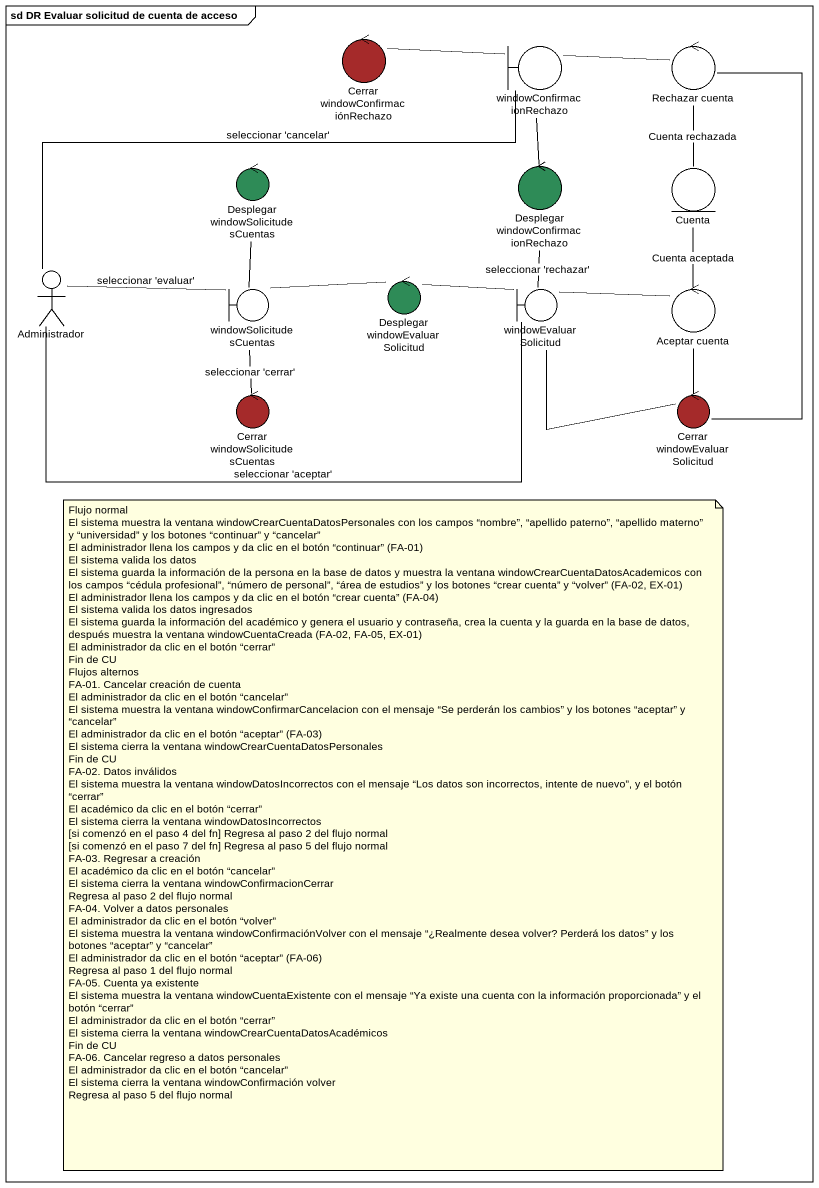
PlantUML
@startuml
mainframe sd DR Evaluar solicitud de cuenta de acceso
control "Cerrar windowConfirmaciónRechazo" as Cerrar_windowConfirmaciónRec #A52A2A
boundary windowConfirmacionRechazo
control "Rechazar cuenta" as Rechazar_cuenta
control "Desplegar windowSolicitudesCuentas" as Desplegar #2E8B57
control "Desplegar windowConfirmacionRechazo" as Desplegar_2 #2E8B57
entity Cuenta
actor Administrador
boundary windowSolicitudesCuentas
control "Desplegar windowEvaluarSolicitud" as Desplegar_3 #2E8B57
boundary windowEvaluarSolicitud
control "Aceptar cuenta" as Aceptar_cuenta
control "Cerrar windowSolicitudesCuentas" as Cerrar_windowSolicitudesCuen #A52A2A
control "Cerrar windowEvaluarSolicitud" as Cerrar_windowEvaluarSolicitu #A52A2A
windowConfirmacionRechazo -left- Cerrar_windowConfirmaciónRec
windowConfirmacionRechazo -right- Rechazar_cuenta
windowConfirmacionRechazo -- Desplegar_2
windowConfirmacionRechazo -left- Administrador : seleccionar 'cancelar'
Rechazar_cuenta -- Cuenta : Cuenta rechazada
Rechazar_cuenta -- Cerrar_windowEvaluarSolicitu
Desplegar_2 -- windowEvaluarSolicitud : seleccionar 'rechazar'
windowSolicitudesCuentas -up- Desplegar
windowSolicitudesCuentas -left- Administrador : seleccionar 'evaluar'
windowSolicitudesCuentas -right- Desplegar_3
Desplegar_3 -right- windowEvaluarSolicitud
windowEvaluarSolicitud -left- Administrador : seleccionar 'aceptar'
windowEvaluarSolicitud -right- Aceptar_cuenta
Aceptar_cuenta -up- Cuenta : Cuenta aceptada
Aceptar_cuenta -- Cerrar_windowEvaluarSolicitu
Cerrar_windowSolicitudesCuen -up- windowSolicitudesCuentas : seleccionar 'cerrar'
Cerrar_windowEvaluarSolicitu -up- windowEvaluarSolicitud
note as N1
  Flujo normal
  El sistema muestra la ventana windowCrearCuentaDatosPersonales con los campos “nombre”, “apellido paterno”, “apellido materno” y “universidad” y los botones “continuar” y “cancelar”
  El administrador llena los campos y da clic en el botón “continuar” (FA-01)
  El sistema valida los datos
  El sistema guarda la información de la persona en la base de datos y muestra la ventana windowCrearCuentaDatosAcademicos con los campos “cédula profesional”, “número de personal”, “área de estudios” y los botones “crear cuenta” y “volver” (FA-02, EX-01)
  El administrador llena los campos y da clic en el botón “crear cuenta” (FA-04)
  El sistema valida los datos ingresados
  El sistema guarda la información del académico y genera el usuario y contraseña, crea la cuenta y la guarda en la base de datos, después muestra la ventana windowCuentaCreada (FA-02, FA-05, EX-01)
  El administrador da clic en el botón “cerrar”
  Fin de CU
  Flujos alternos
  FA-01. Cancelar creación de cuenta
  El administrador da clic en el botón “cancelar”
  El sistema muestra la ventana windowConfirmarCancelacion con el mensaje “Se perderán los cambios” y los botones “aceptar” y “cancelar”
  El administrador da clic en el botón “aceptar” (FA-03)
  El sistema cierra la ventana windowCrearCuentaDatosPersonales
  Fin de CU
  FA-02. Datos inválidos
  El sistema muestra la ventana windowDatosIncorrectos con el mensaje “Los datos son incorrectos, intente de nuevo”, y el botón “cerrar”
  El académico da clic en el botón “cerrar”
  El sistema cierra la ventana windowDatosIncorrectos
  [si comenzó en el paso 4 del fn] Regresa al paso 2 del flujo normal
  [si comenzó en el paso 7 del fn] Regresa al paso 5 del flujo normal
  FA-03. Regresar a creación
  El académico da clic en el botón “cancelar”
  El sistema cierra la ventana windowConfirmacionCerrar
  Regresa al paso 2 del flujo normal
  FA-04. Volver a datos personales
  El administrador da clic en el botón “volver”
  El sistema muestra la ventana windowConfirmaciónVolver con el mensaje “¿Realmente desea volver? Perderá los datos” y los botones “aceptar” y “cancelar”
  El administrador da clic en el botón “aceptar” (FA-06)
  Regresa al paso 1 del flujo normal
  FA-05. Cuenta ya existente
  El sistema muestra la ventana windowCuentaExistente con el mensaje “Ya existe una cuenta con la información proporcionada” y el botón “cerrar”
  El administrador da clic en el botón “cerrar”
  El sistema cierra la ventana windowCrearCuentaDatosAcadémicos
  Fin de CU
  FA-06. Cancelar regreso a datos personales
  El administrador da clic en el botón “cancelar”
  El sistema cierra la ventana windowConfirmación volver
  Regresa al paso 5 del flujo normal
end note
@enduml
